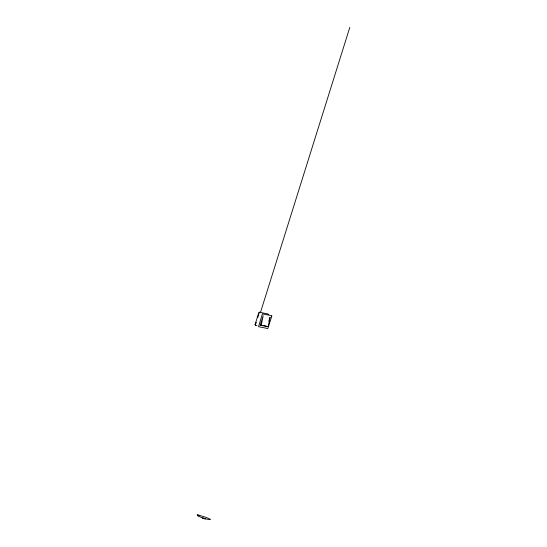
<?xml version="1.0" encoding="UTF-8"?>
<svg xmlns="http://www.w3.org/2000/svg" width="547" height="547" viewBox="0 0 547 547"><rect width="100%" height="100%" fill="white"/><g stroke="black" fill="none" stroke-linecap="round" stroke-linejoin="round"><path stroke-width="0.82" d="M260.181 325.246L261.302 325.178L263.169 315.708L260.181 325.246L268.201 326.634L270.068 317.164L268.823 321.137M259.251 312.816L259.374 312.2L258.834 312.556L255.032 324.679L255.244 325.178L256.946 325.54M268.406 314.751L268.126 314.053L259.326 312.2M256.297 322.251L255.305 325.198M257.774 317.533L259.005 313.602M260.461 312.467L349.813 27.35M255.052 324.59L255.552 324.61M202.958 517.995L202.568 518.2L205.357 519.11M261.302 325.178L268.201 326.634M197.187 514.365L199.915 515.636M271.818 316.084L267.832 328.542L258.512 326.675L262.416 313.869L271.497 315.626L271.818 316.084M203.163 518.064L201.528 517.503A6.762 0.766 17.4 0 1 197.529 515.643L197.501 515.424A6.762 0.766 17.4 0 1 204.674 516.936A6.762 0.766 17.4 0 1 210.328 519.575A6.762 0.766 17.4 0 1 203.163 518.064"/></g></svg>
